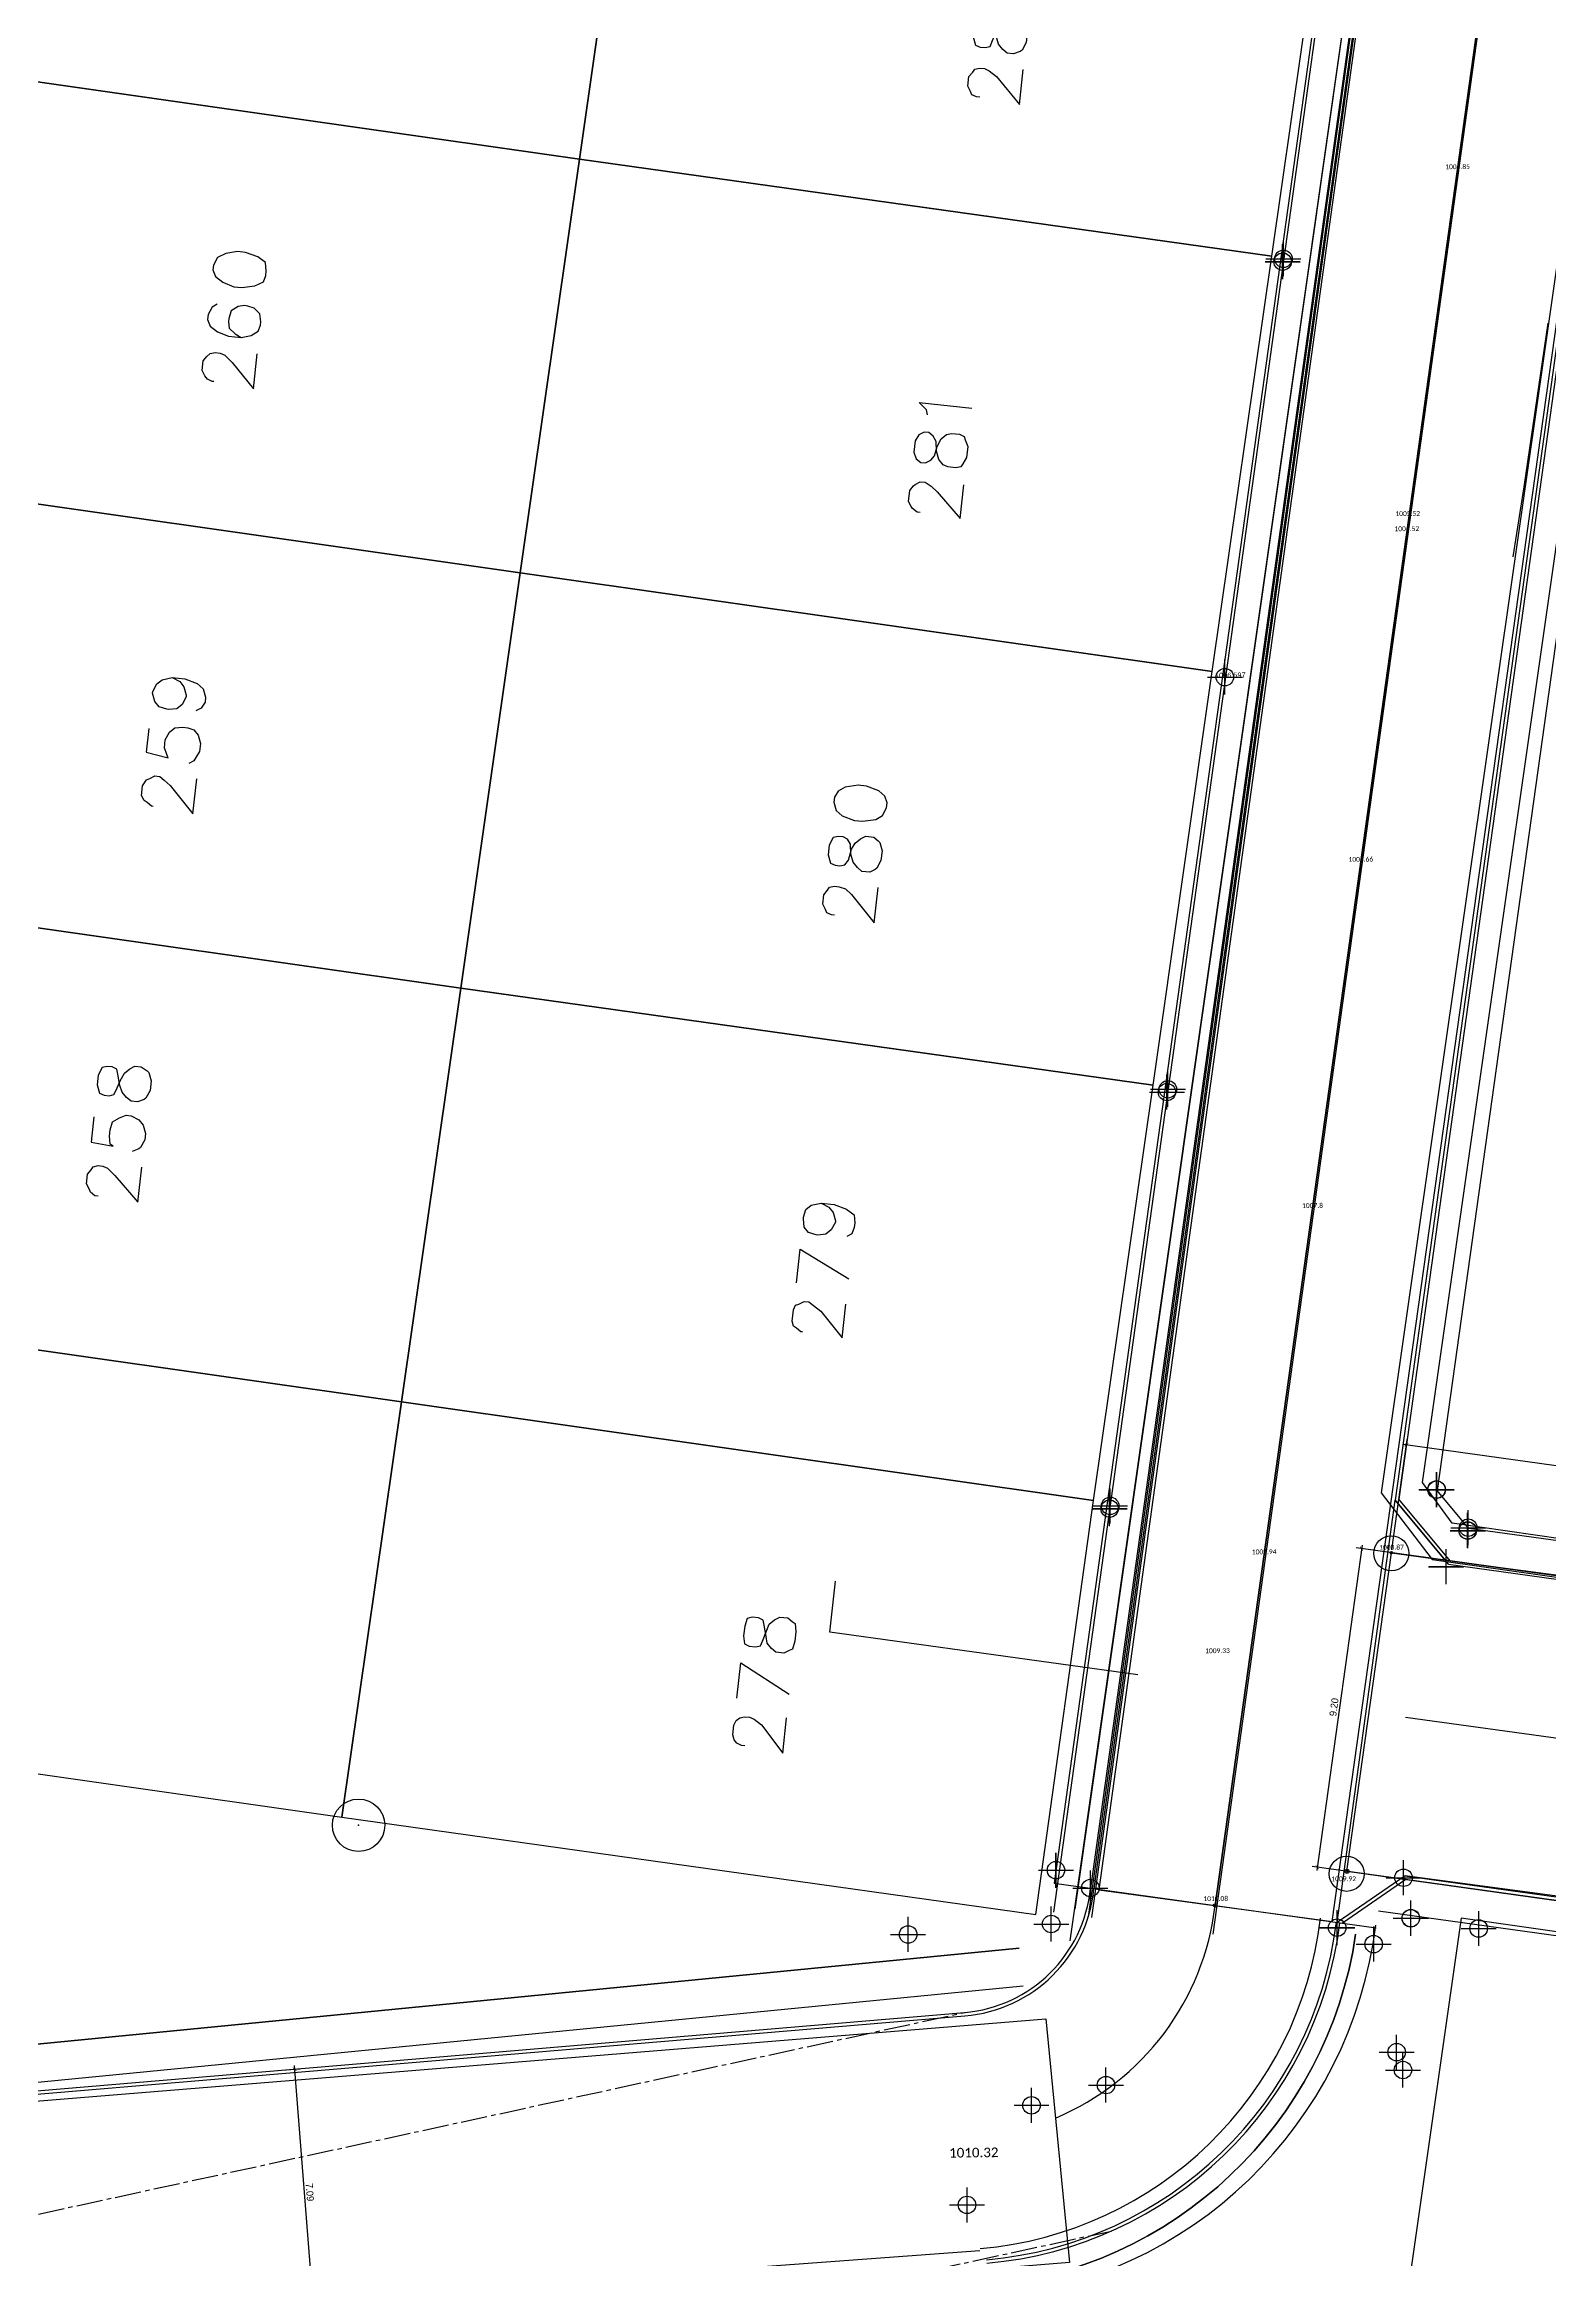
# Model space of a CAD drawing. Header units: metres. Extents: x -977055 to 805873, y -1033982 to 242021.
# Drawn here: x 1001.8 to 1044.9, y 853.6 to 916.9 of the extents above; entities that cross this region are included whole.
import ezdxf

# ---------------------------------------------------------------- set-up
doc = ezdxf.new("R2010")
doc.units = ezdxf.units.M
doc.header["$PDMODE"] = 32
doc.header["$PDSIZE"] = 1.5
doc.linetypes.add('CENTER2', pattern=[1.125, 0.75, -0.125, 0.125, -0.125])
for name, color, linetype in [('12-CONDICIONES EXISTENTES', 2, 'Continuous'), ('C-ROAD', 7, 'Continuous'), ('C-ROAD-CNTR-N', 92, 'Continuous'), ('C-ROAD-PROF-TEXT', 11, 'Continuous'), ('C-ROAD-STAN', 11, 'Continuous'), ('LOTE 243', 6, 'Continuous'), ('NIVEL BORDILLO', 6, 'Continuous'), ('V-NODE', 1, 'Continuous')]:
    doc.layers.add(name, color=color, linetype=linetype)
doc.layers.add('PDF2_area escolar', color=7, linetype='Continuous', true_color=0x989898)
doc.layers.add('PDF_Geometry', color=7, linetype='Continuous', true_color=0x797979)
doc.layers.get('PDF2_area escolar').off()
doc.styles.add('CITY2', font='stylu.ttf', dxfattribs={"height": 0.2})
doc.styles.add('MtXpl_Calibri', font='calibri.ttf')
doc.styles.get("Standard").update_dxf_attribs({"font": 'arial.ttf'})
doc.dimstyles.new('COTAS2', dxfattribs={"dimtxt": 0.02, "dimasz": 0.1, "dimexe": 0.15, "dimexo": 0.08, "dimgap": 0.05, "dimtad": 1, "dimzin": 0, "dimdsep": 46, "dimtxsty": 'CITY2', "dimblk": 'ARCHTICK', "dimcen": 1, "dimdle": 0.1, "dimclrd": 1, "dimclre": 1, "dimclrt": 2, "dimadec": 0, "dimazin": 0, "dimtfac": 1, "dimtofl": 0, "dimtmove": 0, "dimatfit": 3, "dimldrblk": 'ARCHTICK', "dimfxl": 0.18, "dimtolj": 1, "dimtzin": 0, "dimarcsym": 0})

# ---------------------------------------------------------------- blocks, each defined once
blk = doc.blocks.new('base')
at = {"layer": 'PDF_Geometry', "lineweight": 25, "extrusion": (-0.000787417, 0.063364, 0.99799), "elevation": 0.026}
for points in [[(-314.355, -197.288), (-299.601, -195.681), (-292.744, -194.188), (-282.663, -192.111), (-274.476, -190.361), (-258.037, -185.154), (-248.029, -180.61), (-240.539, -177.71), (-228.643, -174.042), (-222.733, -172.714), (-217.384, -171.04), (-209.935, -169.248), (-202.16, -164.759), (-196.196, -160.284), (-195.073, -159.817), (-178.095, -157.457), (-154.298, -156.614), (-136.667, -154.611), (-124.436, -153.164), (-118.066, -151.474), (-100.79, -146.646), (-80.955, -140.967), (-73.385, -139.328), (-61.694, -135.822), (-40.504, -131.604), (-37.727, -130.872), (-17.661, -129.441), (1.311, -127.461), (21.092, -124.929), (41.006, -122.83), (47.376, -123.458), (63.592, -123.186), (81.402, -124.312), (85.639, -96.072), (88.705, -66.393), (92.811, -40.781), (97.16, -22.386), (100.596, -1.562), (102.483, 8.32), (109.691, 37.361), (117.528, 76.62), (126.217, 115.638), (131.513, 149.592), (134.682, 173.973), (136.916, 195.591), (139.956, 229.678), (141.558, 250.676), (142.614, 271.37), (143.252, 283.21), (147.066, 312.938), (152.58, 355.631), (153.554, 396.042), (150.869, 418.02), (151.777, 438.639), (150.959, 458.028), (151.777, 438.639), (150.869, 418.02), (153.554, 396.042), (152.58, 355.631), (147.066, 312.938), (143.252, 283.21), (142.614, 271.37), (141.558, 250.676), (139.956, 229.678), (136.916, 195.591), (134.682, 173.973), (131.513, 149.592), (126.217, 115.638), (117.528, 76.62), (109.691, 37.361), (102.483, 8.32), (100.596, -1.562), (97.16, -22.386), (92.811, -40.781), (88.705, -66.393), (85.639, -96.072), (81.402, -124.312), (63.592, -123.186), (47.376, -123.458), (41.006, -122.83), (21.092, -124.929), (1.311, -127.461), (-17.661, -129.441), (-37.727, -130.872), (-40.504, -131.604), (-61.694, -135.822), (-73.385, -139.328), (-80.955, -140.967), (-100.79, -146.646), (-118.066, -151.474), (-124.436, -153.164), (-136.667, -154.611), (-154.298, -156.614), (-178.095, -157.457), (-195.073, -159.817), (-196.196, -160.284), (-202.16, -164.759), (-209.935, -169.248), (-217.384, -171.04), (-222.733, -172.714), (-228.643, -174.042), (-240.539, -177.71), (-248.029, -180.61), (-258.037, -185.154), (-274.476, -190.361), (-282.663, -192.111), (-292.744, -194.188), (-299.601, -195.681), (-314.355, -197.288), (-312.178, -178.446), (-309.146, -157.898), (-306.876, -132.899), (-305.823, -118.002), (-298.643, -78.802), (-291.055, -45.077), (-282.252, -15.116), (-275.645, 10.473), (-270.319, 33.898), (-263.825, 63.164), (-258.15, 86.408), (-284.424, 123.888)], [(-146.68, 154.869), (-157.559, 84.583), (-156.209, 82.704), (-117.746, 76.726), (-115.862, 78.122), (-117.746, 76.726)], [(-146.524, 155.778), (-157.559, 84.583), (-157.277, 86.543), (-157.911, 86.666), (-158.199, 84.66), (-157.559, 84.583)], [(-144.592, 102.914), (-144.501, 102.903), (-144.369, 102.841), (-144.335, 102.744), (-144.26, 102.596), (-144.293, 102.321), (-144.401, 102.195), (-144.458, 102.109), (-144.6, 102.08), (-144.737, 102.097), (-144.869, 102.159), (-145.081, 102.323), (-145.724, 103.143), (-145.845, 102.137)], [(-253.279, 117.214), (-163.472, 103.241), (-161.537, 104.677), (-155.57, 143.049), (-157.006, 144.984), (-245.635, 158.722)], [(-162.327, 144.698), (-157.595, 143.942), (-156.762, 142.775), (-162.579, 105.266), (-163.746, 104.433), (-168.437, 105.137)], [(-122.718, 108.579), (-122.57, 108.654), (-122.451, 108.871), (-122.435, 109.008), (-122.504, 109.202), (-122.716, 109.367), (-123.025, 109.497), (-123.391, 109.541), (-123.676, 109.483), (-123.875, 109.367), (-123.943, 109.19), (-123.954, 109.099), (-123.936, 108.865), (-123.77, 108.706), (-123.592, 108.638), (-123.501, 108.627), (-123.313, 108.65), (-123.113, 108.766), (-123.04, 108.989), (-123.029, 109.08), (-123.053, 109.268), (-123.219, 109.427), (-123.391, 109.541)], [(-160.76, 109.591), (-160.01, 114.277), (-159.676, 116.277)], [(-122.591, 110.789), (-122.546, 110.784), (-122.414, 110.722), (-122.334, 110.619), (-122.259, 110.471), (-122.292, 110.197), (-122.4, 110.071), (-122.502, 109.99), (-122.645, 109.961), (-122.782, 109.978), (-122.913, 110.04), (-123.12, 110.25), (-123.723, 111.018), (-123.844, 110.013)], [(-142.988, 111.995), (-142.959, 111.852), (-142.753, 111.642), (-144.261, 111.823)], [(-142.744, 114.794), (-142.652, 114.783), (-142.526, 114.675), (-142.486, 114.624), (-142.411, 114.476), (-142.45, 114.156), (-142.558, 114.03), (-142.609, 113.989), (-142.757, 113.914), (-142.894, 113.931), (-143.066, 114.044), (-143.232, 114.204), (-143.881, 114.977), (-143.997, 114.017)], [(-121.293, 119.258), (-121.51, 119.377), (-121.631, 119.53), (-121.695, 119.77), (-121.689, 119.816), (-121.57, 120.033), (-121.417, 120.154), (-121.183, 120.172), (-121.137, 120.167), (-120.914, 120.093), (-120.793, 119.94), (-120.729, 119.7), (-120.735, 119.654), (-120.854, 119.437), (-121.007, 119.316), (-121.293, 119.258), (-121.658, 119.302), (-122.013, 119.437), (-122.179, 119.597), (-122.243, 119.836), (-122.227, 119.973), (-122.113, 120.145), (-121.965, 120.22)], [(-120.608, 120.706), (-120.526, 121.391), (-121.155, 121.56), (-121.12, 121.463), (-121.05, 121.269), (-121.078, 121.04), (-121.197, 120.823), (-121.351, 120.702), (-121.585, 120.684), (-121.722, 120.701), (-121.899, 120.768), (-122.02, 120.922), (-122.084, 121.162), (-122.056, 121.39), (-121.943, 121.562), (-121.886, 121.648), (-121.738, 121.723)], [(-120.71, 122.944), (-120.664, 122.938), (-120.538, 122.83), (-120.452, 122.774), (-120.377, 122.625), (-120.41, 122.351), (-120.523, 122.179), (-120.62, 122.145), (-120.768, 122.07), (-120.906, 122.086), (-121.032, 122.194), (-121.198, 122.353), (-121.841, 123.173), (-121.962, 122.167)], [(-140.151, 126.306), (-140.06, 126.295), (-139.928, 126.233), (-139.893, 126.136), (-139.819, 125.988), (-139.852, 125.714), (-139.96, 125.587), (-140.016, 125.502), (-140.159, 125.472), (-140.296, 125.489), (-140.473, 125.557), (-140.64, 125.716), (-141.283, 126.535), (-141.404, 125.53)], [(-118.899, 131.814), (-118.811, 132.546), (-119.445, 132.668), (-119.359, 132.612), (-119.341, 132.378), (-119.363, 132.195), (-119.436, 131.972), (-119.636, 131.857), (-119.83, 131.787), (-119.967, 131.804), (-120.184, 131.923), (-120.305, 132.076), (-120.369, 132.316), (-120.347, 132.499), (-120.228, 132.716), (-120.177, 132.756), (-119.983, 132.826)], [(-118.995, 134.098), (-118.903, 134.087), (-118.777, 133.979), (-118.743, 133.882), (-118.668, 133.734), (-118.701, 133.46), (-118.809, 133.334), (-118.865, 133.248), (-119.008, 133.218), (-119.145, 133.235), (-119.277, 133.297), (-119.483, 133.508), (-120.132, 134.281), (-120.253, 133.276)], [(-139.668, 134.548), (-139.886, 134.667), (-140.006, 134.821), (-140.07, 135.061), (-140.065, 135.106), (-139.946, 135.324), (-139.792, 135.444), (-139.558, 135.463), (-139.512, 135.457), (-139.289, 135.384), (-139.169, 135.23), (-139.151, 134.996), (-139.156, 134.95), (-139.229, 134.727), (-139.383, 134.607), (-139.668, 134.548), (-140.034, 134.592), (-140.389, 134.728), (-140.601, 134.893), (-140.619, 135.127), (-140.602, 135.264), (-140.535, 135.441), (-140.386, 135.516)], [(-138.93, 136.824), (-139.046, 135.865), (-140.426, 136.726)], [(-139.085, 138.234), (-139.039, 138.229), (-138.913, 138.121), (-138.827, 138.064), (-138.798, 137.921), (-138.837, 137.601), (-138.899, 137.47), (-138.996, 137.435), (-139.144, 137.36), (-139.281, 137.377), (-139.407, 137.485), (-139.619, 137.649), (-140.222, 138.418), (-140.338, 137.458)], [(-148.552, 148.185), (-139.763, 146.848), (-139.939, 145.385)], [(-137.082, 148.704), (-137.203, 147.699), (-138.577, 148.606)], [(-137.288, 150.074), (-137.196, 150.063), (-137.065, 150.001), (-136.984, 149.898), (-136.955, 149.756), (-136.988, 149.481), (-137.05, 149.35), (-137.153, 149.269), (-137.295, 149.24), (-137.433, 149.257), (-137.564, 149.319), (-137.776, 149.484), (-138.374, 150.298), (-138.495, 149.292)], [(-106.886, 160.323), (-145.165, 157.051)], [(-143.834, 164.635), (-62.455, 169.623)]]:
    blk.add_lwpolyline(points, dxfattribs=at)
for points in [[(-133.128, 104.547), (-134.976, 92.667), (-115.222, 89.591), (-113.373, 101.471)], [(-152.888, 107.577), (-154.731, 95.742), (-134.976, 92.667), (-133.128, 104.547)], [(-144.431, 101.179), (-144.494, 101.418), (-144.626, 101.48), (-144.763, 101.497), (-144.906, 101.468), (-144.974, 101.29), (-145.098, 101.027), (-145.211, 100.855), (-145.371, 100.689), (-145.513, 100.66), (-145.696, 100.682), (-145.873, 100.75), (-145.908, 100.847), (-145.972, 101.086), (-145.939, 101.36), (-145.82, 101.578), (-145.769, 101.618), (-145.575, 101.687), (-145.392, 101.665), (-145.266, 101.557), (-145.145, 101.404), (-145.081, 101.164), (-145.023, 100.879), (-144.994, 100.736), (-144.868, 100.628), (-144.731, 100.612), (-144.583, 100.687), (-144.464, 100.904)], [(-131.284, 116.381), (-133.128, 104.547), (-113.373, 101.471), (-111.53, 113.305)], [(-151.039, 119.457), (-152.888, 107.577), (-133.128, 104.547), (-131.284, 116.381)], [(-122.606, 107.591), (-122.675, 107.785), (-122.887, 107.95), (-123.196, 108.08), (-123.424, 108.107), (-123.801, 108.06), (-124.046, 107.951), (-124.114, 107.773), (-124.13, 107.636), (-124.112, 107.402), (-123.9, 107.237), (-123.546, 107.102), (-123.317, 107.074), (-122.986, 107.127), (-122.741, 107.237), (-122.622, 107.454)], [(-142.582, 113.059), (-142.651, 113.253), (-142.777, 113.36), (-142.915, 113.377), (-143.063, 113.302), (-143.171, 113.176), (-143.249, 112.907), (-143.368, 112.69), (-143.522, 112.569), (-143.665, 112.54), (-143.893, 112.567), (-144.025, 112.63), (-144.059, 112.727), (-144.129, 112.92), (-144.09, 113.24), (-143.977, 113.412), (-143.92, 113.498), (-143.777, 113.527), (-143.549, 113.5), (-143.417, 113.438), (-143.297, 113.284), (-143.233, 113.044), (-143.22, 112.765), (-143.145, 112.616), (-143.019, 112.509), (-142.882, 112.492), (-142.734, 112.567), (-142.62, 112.739)], [(-129.436, 128.261), (-131.284, 116.381), (-111.53, 113.305), (-109.681, 125.186)], [(-149.196, 131.291), (-151.039, 119.457), (-131.284, 116.381), (-129.436, 128.261)], [(-140.171, 123.063), (-140.235, 123.302), (-140.401, 123.461), (-140.756, 123.597), (-140.984, 123.624), (-141.361, 123.577), (-141.56, 123.462), (-141.679, 123.244), (-141.696, 123.107), (-141.627, 122.913), (-141.46, 122.754), (-141.106, 122.619), (-140.877, 122.591), (-140.5, 122.639), (-140.301, 122.754), (-140.188, 122.925)], [(-139.989, 124.571), (-140.053, 124.81), (-140.185, 124.873), (-140.322, 124.889), (-140.465, 124.86), (-140.572, 124.734), (-140.657, 124.419), (-140.77, 124.248), (-140.924, 124.127), (-141.072, 124.052), (-141.301, 124.08), (-141.427, 124.188), (-141.467, 124.239), (-141.531, 124.478), (-141.498, 124.753), (-141.379, 124.97), (-141.327, 125.01), (-141.179, 125.085), (-140.951, 125.058), (-140.825, 124.95), (-140.704, 124.796), (-140.64, 124.557), (-140.628, 124.277), (-140.553, 124.129), (-140.421, 124.066), (-140.284, 124.05), (-140.141, 124.079), (-140.022, 124.297)], [(-127.593, 140.096), (-129.436, 128.261), (-109.681, 125.186), (-107.838, 137.02)], [(-147.347, 143.171), (-149.196, 131.291), (-129.436, 128.261), (-127.593, 140.096)], [(-119.009, 130.9), (-119.073, 131.14), (-119.205, 131.202), (-119.342, 131.218), (-119.484, 131.189), (-119.547, 131.058), (-119.671, 130.794), (-119.79, 130.577), (-119.944, 130.456), (-120.092, 130.381), (-120.275, 130.403), (-120.446, 130.517), (-120.487, 130.568), (-120.55, 130.808), (-120.517, 131.082), (-120.398, 131.299), (-120.347, 131.34), (-120.153, 131.409), (-119.971, 131.387), (-119.844, 131.279), (-119.724, 131.125), (-119.654, 130.931), (-119.602, 130.601), (-119.572, 130.458), (-119.441, 130.396), (-119.304, 130.379), (-119.161, 130.408), (-119.042, 130.626)], [(-125.744, 151.976), (-127.593, 140.096), (-107.838, 137.02), (-105.99, 148.9)], [(-145.55, 155.011), (-147.347, 143.171), (-127.593, 140.096), (-125.744, 151.976)], [(-137.296, 146.922), (-137.315, 147.156), (-137.446, 147.218), (-137.629, 147.24), (-137.772, 147.211), (-137.834, 147.079), (-137.964, 146.77), (-138.032, 146.593), (-138.185, 146.473), (-138.333, 146.398), (-138.562, 146.425), (-138.688, 146.533), (-138.774, 146.59), (-138.792, 146.824), (-138.759, 147.098), (-138.686, 147.321), (-138.589, 147.356), (-138.441, 147.431), (-138.212, 147.403), (-138.086, 147.295), (-137.966, 147.142), (-137.942, 146.953), (-137.889, 146.622), (-137.86, 146.48), (-137.728, 146.417), (-137.545, 146.395), (-137.403, 146.425), (-137.33, 146.648)], [(-154.633, 175.071), (-166.467, 176.914), (-169.548, 157.114), (-157.714, 155.271)], [(-145.063, 155.972), (-106.784, 159.244)]]:
    blk.add_lwpolyline(points, close=True, dxfattribs=at)
blk.add_lwpolyline([(-143.883, 165.663, 0.347538), (-154.688, 155.69, -0.347538)], format="xyb", close=True, dxfattribs=at)
blk = doc.blocks.new('*U3903')
at = {"color": 0, "linetype": 'ByBlock', "lineweight": -2, "transparency": 16777216}
for p, q in [((-1, 0), (1, 0)), ((0, -1), (0, 1))]:
    blk.add_line(p, q, dxfattribs=at)
blk = doc.blocks.new('*U3933', base_point=(1042.545, 874.442, 1009.504))
at = {"layer": 'V-NODE', "color": 5, "lineweight": -2, "xscale": 0.5, "yscale": 0.5, "zscale": 0.5}
blk.add_blockref('*U3903', (1042.545, 874.442, 1009.504), dxfattribs=at)
blk = doc.blocks.new('*U3936', base_point=(1041.927, 873.407, 1009.596))
at = {"layer": 'V-NODE', "color": 5, "lineweight": -2, "xscale": 0.5, "yscale": 0.5, "zscale": 0.5}
blk.add_blockref('*U3903', (1041.927, 873.407, 1009.596), dxfattribs=at)
blk = doc.blocks.new('*U3939', base_point=(1041.66, 875.609, 1009.384))
at = {"layer": 'V-NODE', "color": 5, "lineweight": -2, "xscale": 0.5, "yscale": 0.5, "zscale": 0.5}
blk.add_blockref('*U3903', (1041.66, 875.609, 1009.384), dxfattribs=at)
blk = doc.blocks.new('*U3942', base_point=(1030.638, 863.185, 1011.203))
at = {"layer": 'V-NODE', "color": 5, "lineweight": -2, "xscale": 0.5, "yscale": 0.5, "zscale": 0.5}
blk.add_blockref('*U3903', (1030.638, 863.185, 1011.203), dxfattribs=at)
blk = doc.blocks.new('*U3945', base_point=(1030.773, 864.724, 1010.566))
at = {"layer": 'V-NODE', "color": 5, "lineweight": -2, "xscale": 0.5, "yscale": 0.5, "zscale": 0.5}
blk.add_blockref('*U3903', (1030.773, 864.724, 1010.566), dxfattribs=at)
blk = doc.blocks.new('*U3948', base_point=(1032.307, 875.066, 1009.573))
at = {"layer": 'V-NODE', "color": 5, "lineweight": -2, "xscale": 0.5, "yscale": 0.5, "zscale": 0.5}
blk.add_blockref('*U3903', (1032.307, 875.066, 1009.573), dxfattribs=at)
blk = doc.blocks.new('*U3951', base_point=(1033.946, 886.98, 1007.905))
at = {"layer": 'V-NODE', "color": 5, "lineweight": -2, "xscale": 0.5, "yscale": 0.5, "zscale": 0.5}
blk.add_blockref('*U3903', (1033.946, 886.98, 1007.905), dxfattribs=at)
blk = doc.blocks.new('*U3954', base_point=(1035.604, 898.848, 1006.598))
at = {"layer": 'V-NODE', "color": 5, "lineweight": -2, "xscale": 0.5, "yscale": 0.5, "zscale": 0.5}
blk.add_blockref('*U3903', (1035.604, 898.848, 1006.598), dxfattribs=at)
blk = doc.blocks.new('*U3957', base_point=(1037.256, 910.732, 1005.7))
at = {"layer": 'V-NODE', "color": 5, "lineweight": -2, "xscale": 0.5, "yscale": 0.5, "zscale": 0.5}
blk.add_blockref('*U3903', (1037.256, 910.732, 1005.7), dxfattribs=at)
blk = doc.blocks.new('*U4023', base_point=(1041.653, 875.613, 1009.386))
at = {"layer": 'V-NODE', "color": 5, "lineweight": -2, "xscale": 0.5, "yscale": 0.5, "zscale": 0.5}
blk.add_blockref('*U3903', (1041.653, 875.613, 1009.386), dxfattribs=at)
blk = doc.blocks.new('*U4026', base_point=(1042.548, 874.437, 1009.505))
at = {"layer": 'V-NODE', "color": 5, "lineweight": -2, "xscale": 0.5, "yscale": 0.5, "zscale": 0.5}
blk.add_blockref('*U3903', (1042.548, 874.437, 1009.505), dxfattribs=at)
blk = doc.blocks.new('*U4029', base_point=(1041.932, 873.409, 1009.592))
at = {"layer": 'V-NODE', "color": 5, "lineweight": -2, "xscale": 0.5, "yscale": 0.5, "zscale": 0.5}
blk.add_blockref('*U3903', (1041.932, 873.409, 1009.592), dxfattribs=at)
blk = doc.blocks.new('*U4032', base_point=(1038.815, 863.082, 1010.623))
at = {"layer": 'V-NODE', "color": 5, "lineweight": -2, "xscale": 0.5, "yscale": 0.5, "zscale": 0.5}
blk.add_blockref('*U3903', (1038.815, 863.082, 1010.623), dxfattribs=at)
blk = doc.blocks.new('*U4646')
at = {"color": 0, "linetype": 'ByBlock', "lineweight": -2, "transparency": 16777216}
for p, q in [((-1, 0), (1, 0)), ((0, -1), (0, 1))]:
    blk.add_line(p, q, dxfattribs=at)
blk.add_circle((0, 0), 0.5, dxfattribs=at)
blk = doc.blocks.new('*U4649', base_point=(1037.278, 910.812, 1005.727))
at = {"layer": 'V-NODE', "color": 2, "lineweight": -2, "xscale": 0.5, "yscale": 0.5, "zscale": 0.5}
blk.add_blockref('*U4646', (1037.278, 910.812, 1005.727), dxfattribs=at)
blk = doc.blocks.new('*U4652', base_point=(1033.973, 887.06, 1007.934))
at = {"layer": 'V-NODE', "color": 2, "lineweight": -2, "xscale": 0.5, "yscale": 0.5, "zscale": 0.5}
blk.add_blockref('*U4646', (1033.973, 887.06, 1007.934), dxfattribs=at)
blk = doc.blocks.new('*U4655', base_point=(1032.322, 875.144, 1009.601))
at = {"layer": 'V-NODE', "color": 2, "lineweight": -2, "xscale": 0.5, "yscale": 0.5, "zscale": 0.5}
blk.add_blockref('*U4646', (1032.322, 875.144, 1009.601), dxfattribs=at)
blk = doc.blocks.new('*U4741')
at = {"color": 0, "linetype": 'ByBlock', "lineweight": -2, "transparency": 16777216}
for p, q in [((-1, 0), (1, 0)), ((0, -1), (0, 1))]:
    blk.add_line(p, q, dxfattribs=at)
blk.add_circle((0, 0), 0.5, dxfattribs=at)
blk = doc.blocks.new('*U5049', base_point=(1042.861, 863.057, 1010.509))
at = {"layer": 'V-NODE', "color": 2, "lineweight": -2, "xscale": 0.5, "yscale": 0.5, "zscale": 0.5}
blk.add_blockref('*U4741', (1042.861, 863.057, 1010.509), dxfattribs=at)
blk = doc.blocks.new('*U5050', base_point=(1030.638, 863.185, 1011.203))
at = {"layer": 'V-NODE', "color": 2, "lineweight": -2, "xscale": 0.5, "yscale": 0.5, "zscale": 0.5}
blk.add_blockref('*U4741', (1030.638, 863.185, 1011.203), dxfattribs=at)
blk = doc.blocks.new('*U5051', base_point=(1039.859, 862.61, 1010.829))
at = {"layer": 'V-NODE', "color": 2, "lineweight": -2, "xscale": 0.5, "yscale": 0.5, "zscale": 0.5}
blk.add_blockref('*U4741', (1039.859, 862.61, 1010.829), dxfattribs=at)
blk = doc.blocks.new('*U4738')
at = {"color": 0, "linetype": 'ByBlock', "lineweight": -2, "transparency": 16777216}
for p, q in [((-1, 0), (1, 0)), ((0, -1), (0, 1))]:
    blk.add_line(p, q, dxfattribs=at)
blk = doc.blocks.new('*U5052')
at = {"layer": 'C-ROAD-CNTR-N', "color": 92, "linetype": 'Continuous', "lineweight": -3}
blk.add_line((1035.324, 863.717), (1074.019, 1140.909), dxfattribs=at)
at = {"layer": 'C-ROAD-STAN', "color": 11, "linetype": 'Continuous', "lineweight": -3}
blk.add_circle((1035.324, 863.717), 0.05, dxfattribs=at)
blk = doc.blocks.new('*U5055', base_point=(1026.547, 862.886, 1011.771))
at = {"layer": 'V-NODE', "color": 2, "lineweight": -2, "xscale": 0.5, "yscale": 0.5, "zscale": 0.5}
blk.add_blockref('*U4741', (1026.547, 862.886, 1011.771), dxfattribs=at)
blk = doc.blocks.new('*U5058', base_point=(1028.23, 855.151, 1013.543))
at = {"layer": 'V-NODE', "color": 2, "lineweight": -2, "xscale": 0.5, "yscale": 0.5, "zscale": 0.5}
blk.add_blockref('*U4741', (1028.23, 855.151, 1013.543), dxfattribs=at)
blk = doc.blocks.new('*U5064', base_point=(1032.204, 858.578, 1012.141))
at = {"layer": 'V-NODE', "color": 2, "lineweight": -2, "xscale": 0.5, "yscale": 0.5, "zscale": 0.5}
blk.add_blockref('*U4741', (1032.204, 858.578, 1012.141), dxfattribs=at)
blk = doc.blocks.new('*U5067', base_point=(1040.515, 859.519, 1011.966))
at = {"layer": 'V-NODE', "color": 2, "lineweight": -2, "xscale": 0.5, "yscale": 0.5, "zscale": 0.5}
blk.add_blockref('*U4741', (1040.515, 859.519, 1011.966), dxfattribs=at)
blk = doc.blocks.new('*U5070', base_point=(1030.074, 858, 1012.76))
at = {"layer": 'V-NODE', "color": 2, "lineweight": -2, "xscale": 0.5, "yscale": 0.5, "zscale": 0.5}
blk.add_blockref('*U4741', (1030.074, 858, 1012.76), dxfattribs=at)
blk = doc.blocks.new('*U5079', base_point=(1040.695, 859.008, 1012.307))
at = {"layer": 'V-NODE', "color": 2, "lineweight": -2, "xscale": 0.5, "yscale": 0.5, "zscale": 0.5}
blk.add_blockref('*U4741', (1040.695, 859.008, 1012.307), dxfattribs=at)
blk = doc.blocks.new('_ArchTick')
at = {"color": 0, "linetype": 'ByBlock', "const_width": 0.15}
blk.add_lwpolyline([(-0.5, -0.5), (0.5, 0.5)], dxfattribs=at)
blk = doc.blocks.new('*D5084')
at = {"color": 1, "linetype": 'Continuous', "lineweight": -2, "transparency": 16777216}
for p, q in [((1040.378, 873.884), (1040.817, 877.043)), ((1131.498, 861.21), (1131.937, 864.368))]:
    blk.add_line(p, q, dxfattribs=at)
at = {"color": 1, "lineweight": -2, "transparency": 16777216}
blk.add_line((1040.697, 876.908), (1132.015, 864.206), dxfattribs=at)
at = {"layer": 'Defpoints', "color": 0, "transparency": 16777216}
for p in [(1040.367, 873.805, 1010.499), (1131.916, 864.22), (1131.487, 861.131, 1010.499)]:
    blk.add_point(p, dxfattribs=at)
at = {"color": 1, "lineweight": -2, "transparency": 16777216, "xscale": 0.1, "yscale": 0.1, "zscale": 0.1}
for p, rotation in [((1040.796, 876.894), 172.0812092704999), ((1131.916, 864.22), 352.0812092704999)]:
    blk.add_blockref('_ArchTick', p, dxfattribs=dict(at, rotation=rotation))
at = {"color": 2, "transparency": 16777216, "insert": (1086.377, 870.709), "char_height": 0.2, "attachment_point": 5, "rotation": 352.08121, "style": 'CITY2'}
blk.add_mtext('\\A1;92.00', dxfattribs=at)
blk = doc.blocks.new('*D5327')
at = {"color": 1, "linetype": 'Continuous', "lineweight": -2, "transparency": 16777216}
for p, q in [((1008.625, 859.006), (1009.151, 859.047)), ((1009.181, 851.941), (1009.707, 851.982))]:
    blk.add_line(p, q, dxfattribs=at)
at = {"color": 1, "lineweight": -2, "transparency": 16777216}
blk.add_line((1008.993, 859.135), (1009.565, 851.871), dxfattribs=at)
at = {"layer": 'Defpoints', "color": 0, "transparency": 16777216}
for p in [(1008.545, 858.999, 2012.755), (1009.101, 851.934, 2012.755), (1009.557, 851.97)]:
    blk.add_point(p, dxfattribs=at)
at = {"color": 1, "lineweight": -2, "transparency": 16777216, "xscale": 0.1, "yscale": 0.1, "zscale": 0.1}
for p, rotation in [((1009.001, 859.035), 94.50081064790977), ((1009.557, 851.97), 274.5008106479098)]:
    blk.add_blockref('_ArchTick', p, dxfattribs=dict(at, rotation=rotation))
at = {"color": 2, "transparency": 16777216, "insert": (1009.437, 855.515), "char_height": 0.2, "attachment_point": 5, "rotation": 274.50081, "style": 'CITY2'}
blk.add_mtext('\\A1;7.09', dxfattribs=at)
blk = doc.blocks.new('*D5460')
at = {"color": 1, "lineweight": -2, "transparency": 16777216}
blk.add_line((1039.525, 874.023), (1038.229, 864.713), dxfattribs=at)
at = {"color": 1, "linetype": 'Continuous', "lineweight": -2, "transparency": 16777216}
for p, q in [((1065.111, 870.363), (1039.362, 873.945)), ((1063.844, 861.251), (1038.095, 864.832))]:
    blk.add_line(p, q, dxfattribs=at)
at = {"layer": 'Defpoints', "color": 0, "transparency": 16777216}
for p in [(1065.19, 870.352, 1010.499), (1038.243, 864.812), (1063.923, 861.24, 1010.499)]:
    blk.add_point(p, dxfattribs=at)
at = {"color": 1, "lineweight": -2, "transparency": 16777216, "xscale": 0.1, "yscale": 0.1, "zscale": 0.1}
for p, rotation in [((1039.511, 873.924), 82.08120927050061), ((1038.243, 864.812), 262.0812092705006)]:
    blk.add_blockref('_ArchTick', p, dxfattribs=dict(at, rotation=rotation))
at = {"color": 2, "transparency": 16777216, "insert": (1038.724, 869.389), "char_height": 0.2, "attachment_point": 5, "rotation": 82.08121, "style": 'CITY2'}
blk.add_mtext('\\A1;9.20', dxfattribs=at)

msp = doc.modelspace()

# ---------------------------------------------------------------- linework, layer by layer
at = {"color": 1}
for points, elevation in [([(1038.67482, 863.26086), (1077.5849, 1140.41347), (1070.38537, 1141.41482), (1032.00229, 864.16055), (1038.67482, 863.26086)], 2006.05387), ([(1052.21382, 1018.02826), (1030.70458, 863.52595)], 999.808), ([(1053.20427, 1017.89037), (1031.69503, 863.38806)], 999.808), ([(1053.30331, 1017.87658), (1031.79407, 863.37428)], 999.808), ([(1056.76988, 1017.39398), (1035.26064, 862.89167)], 999.808), ([(1039.09473, 864.69339), (1040.3667, 873.80504)], 1010.499)]:
    msp.add_lwpolyline(points, dxfattribs=dict(at, elevation=elevation))
for points in [[(1041.89987, 873.59442), (1131.68562, 861.69236), (1128.54181, 852.82376), (1040.75725, 864.5631), (1038.815, 863.23194), (1040.47565, 875.3088), (1041.89987, 873.59442)], [(936.67232, 852.82683), (1030.48033, 860.47745), (1031.16425, 853.50829), (937.26192, 845.84793), (936.67263, 852.82308)]]:
    msp.add_lwpolyline(points, dxfattribs=at)
for centre in [(1040.3646, 873.78806, -0.994), (1039.08489, 864.621, 1009.505)]:
    msp.add_circle(centre, 0.50164)
at = {"layer": '12-CONDICIONES EXISTENTES', "color": 1}
msp.add_line((1030.71789, 864.35785), (1039.92922, 863.07669), dxfattribs=at)
at = {"layer": '12-CONDICIONES EXISTENTES', "color": 1, "elevation": 996.877}
msp.add_lwpolyline([(1030.71989, 864.35585), (1039.93122, 863.07469)], dxfattribs=at)
at = {"layer": '12-CONDICIONES EXISTENTES', "color": 1}
msp.add_point((1010.832, 866.009), dxfattribs=at)
at = {"layer": 'C-ROAD-CNTR-N', "color": 92, "linetype": 'Continuous', "lineweight": -3}
for p, q in [((1074.99809, 1147.92141), (1035.32355, 863.71727)), ((1052.03266, 1017.04386), (1030.71789, 864.35785)), ((1052.98262, 1016.25428), (1031.75788, 864.21321)), ((1053.088, 1016.28591), (1031.85692, 864.19938)), ((1045.85402, 913.83613), (1040.47565, 875.3088)), ((1045.94733, 913.78127), (1040.5808, 875.33872)), ((1046.97985, 913.58313), (1041.67549, 875.58593)), ((1040.37166, 873.84053), (1040.36191, 873.77071)), ((1040.27181, 873.1253), (1040.2718, 873.12523)), ((1039.10262, 864.7499), (1039.08684, 864.63688))]:
    msp.add_line(p, q, dxfattribs=at)
at = {"layer": 'LOTE 243', "elevation": 2012.755}
for points in [[(979.61914, 856.45514), (1028.16593, 860.55656)], [(993.04881, 857.69009), (1028.15704, 860.65617)]]:
    msp.add_lwpolyline(points, dxfattribs=at)
at = {"layer": 'LOTE 243', "color": 2, "linetype": 'CENTER2', "elevation": 2012.755}
for points in [[(1001.67709, 854.88835), (1028.17406, 860.65766)], [(1002.01536, 847.79799), (1032.359, 854.40485)]]:
    msp.add_lwpolyline(points, dxfattribs=at)
at = {"layer": 'LOTE 243'}
for centre, radius, start, end in [((1027.82959, 864.59118, -16.454), 3.94861, 274.7569417, 354.4778908), ((1027.82985, 864.59082, 2010.208), 4.04823, 274.7621701, 354.42341), ((1027.82727, 864.59174, -16.454), 7.54934, 292.8536952, 353.3330068), ((1027.82782, 864.59052, -2010.202), 11.04807, 274.9874339, 352.9428498), ((1027.82783, 864.5905, -16.454), 11.14804, 274.9857215, 352.9349789), ((1027.8005, 864.6503, 2010.208), 12.21001, 275.1009848, 352.9411688)]:
    msp.add_arc(centre, radius, start, end, dxfattribs=at)
at = {"layer": 'NIVEL BORDILLO', "color": 2}
for p, q in [((1041.99717, 873.47728, 1009.535), (1040.47565, 875.3088, 1009.535)), ((1042.04933, 873.57099, 1009.535), (1040.5808, 875.33872, 1009.535)), ((1042.57091, 874.50807, 1009.535), (1041.67549, 875.58593, 1009.535)), ((1042.57091, 874.50807, 1010.499), (1131.789, 862.09821, 1010.499)), ((1040.3667, 873.80504, 1010.499), (1041.90234, 873.59144, 1010.499)), ((1041.70309, 873.51819, 1010.499), (1041.70685, 873.51766, 1010.499)), ((1041.927, 873.48704, 1010.499), (1041.932, 873.48635, 1010.499)), ((1041.99717, 873.47728, 1010.499), (1131.45239, 861.03444, 1010.499)), ((1042.04933, 873.57099, 1010.499), (1131.59826, 861.11511, 1010.499)), ((1042.05556, 873.407, 1009.535), (1042.0539, 873.409, 1009.535)), ((1040.7707, 869.10456, 1010.499), (1129.91752, 856.70461, 1010.499)), ((1040.75725, 864.5631, 1009.535), (1038.815, 863.23099, 1009.535)), ((1040.78185, 864.45872, 1009.535), (1038.9628, 863.21111, 1009.535)), ((1039.09473, 864.69339, 1010.499), (1128.34854, 852.27856, 1010.499)), ((1040.47925, 864.60177, 1010.499), (1040.48689, 864.60071, 1010.499)), ((1040.75725, 864.5631, 1010.499), (1128.38265, 852.37478, 1010.499)), ((1031.7579, 864.2132, 1010.08), (1038.96315, 863.21134, 1010.08)), ((1039.99919, 863.55796, 1010.499), (1129.14601, 851.15801, 1010.499))]:
    msp.add_line(p, q, dxfattribs=at)
for centre, radius in [((1040.3667, 873.80504, 1010.499), 0.03466), ((1039.09473, 864.69339, 1010.499), 0.05706)]:
    msp.add_circle(centre, radius, dxfattribs=at)
at = {"layer": 'PDF_Geometry', "lineweight": 25, "extrusion": (-0.000787417, 0.063364, 0.99799)}
msp.add_arc((-1038.32004, -786.11123, 1060.76006), 10.74992, 94.3804182, 172.6795413, dxfattribs=at)

# ---------------------------------------------------------------- block references
at = {"layer": 'C-ROAD', "color": 7, "linetype": 'Continuous', "lineweight": -3}
msp.add_blockref('*U5052', (0, 0), dxfattribs=at)
at = {"layer": 'PDF2_area escolar'}
msp.add_blockref('base', (882.736, 1016.336, 999.038), dxfattribs=at)
at = {"layer": 'V-NODE', "color": 2, "lineweight": -2, "xscale": 0.5, "yscale": 0.5, "zscale": 0.5}
for p in [(1037.256, 910.732, 1005.7), (1035.604, 898.848, 1006.598), (1033.946, 886.98, 1007.905), (1041.653, 875.613, 1009.386), (1041.66, 875.609, 1009.384), (1032.307, 875.066, 1009.573), (1042.545, 874.442, 1009.504), (1042.548, 874.437, 1009.505), (1042.561, 874.52, 1009.535), (1030.773, 864.724, 1010.566), (1040.711, 864.508, 1010.57), (1031.7579, 864.2132, 1010.08), (1040.919, 863.349, 1010.579), (1040.922, 863.353, 1010.575), (1038.815, 863.082, 1010.623)]:
    msp.add_blockref('*U4741', p, dxfattribs=at)
at = {"layer": 'V-NODE'}
for name, p in [('*U3957', (1037.258, 910.73, 1005.703)), ('*U4649', (1037.278, 910.812, 1005.725)), ('*U3954', (1035.606, 898.846, 1006.601)), ('*U3951', (1033.948, 886.978, 1007.908)), ('*U4652', (1033.973, 887.06, 1007.932)), ('*U4023', (1041.655, 875.611, 1009.389)), ('*U3939', (1041.662, 875.607, 1009.387)), ('*U3948', (1032.309, 875.064, 1009.576)), ('*U4655', (1032.322, 875.144, 1009.599)), ('*U3933', (1042.547, 874.44, 1009.507)), ('*U4026', (1042.55, 874.435, 1009.508)), ('*U3936', (1041.929, 873.405, 1009.599)), ('*U4029', (1041.934, 873.407, 1009.595)), ('*U3945', (1030.775, 864.722, 1010.569)), ('*U3942', (1030.64, 863.183, 1011.206)), ('*U4032', (1038.817, 863.08, 1010.626))]:
    msp.add_blockref(name, p, dxfattribs=at)
at = {"layer": 'V-NODE', "color": 2}
for name, p in [('*U5050', (1030.638, 863.185, 1011.203)), ('*U5055', (1026.547, 862.886, 1011.771)), ('*U5051', (1039.859, 862.61, 1010.829)), ('*U5049', (1042.861, 863.057, 1010.509)), ('*U5067', (1040.515, 859.519, 1011.966)), ('*U5079', (1040.695, 859.008, 1012.307)), ('*U5064', (1032.204, 858.578, 1012.141)), ('*U5070', (1030.074, 858, 1012.76)), ('*U5058', (1028.23, 855.151, 1013.543))]:
    msp.add_blockref(name, p, dxfattribs=at)
at = {"layer": 'V-NODE', "color": 5, "lineweight": -2, "xscale": 0.5, "yscale": 0.5, "zscale": 0.5}
msp.add_blockref('*U4738', (1042.861, 863.057, 1010.509), dxfattribs=at)

# ---------------------------------------------------------------- texts
at = {"layer": 'C-ROAD-PROF-TEXT', "style": 'MtXpl_Calibri'}
msp.add_text('1005.52', height=0.1375, rotation=0.5711077, dxfattribs=at).set_placement((1040.4795, 903.45353))
at = {"layer": 'C-ROAD-PROF-TEXT', "color": 2, "style": 'MtXpl_Calibri'}
for s, p in [('1008.87', (1040.01776, 873.88901)), ('1009.33', (1035.0404, 870.92975, 1009.505)), ('1009.92', (1038.64867, 864.40465, 1009.505))]:
    msp.add_text(s, height=0.1375, rotation=0.5711077, dxfattribs=at).set_placement(p)
at = {"layer": 'C-ROAD-PROF-TEXT', "color": 11, "linetype": 'Continuous', "lineweight": -3, "attachment_point": 8, "rotation": 0.5711077}
for s, insert, char_height in [('{\\fCalibri|b0|i0|c0|p34;\\H0.91667x;\\C256;1004.85}', (1042.2578, 913.37574, 1013.334), 0.15), ('{\\fCalibri|b0|i0|c0|p34;\\H0.91667x;\\C256;1005.52}', (1040.80614, 903.02164), 0.15), ('{\\C2;1006.597}', (1035.75901, 898.82474, 3017.06512), 0.15), ('{\\fCalibri|b0|i0|c0|p34;\\H0.91667x;\\C256;1006.66}', (1039.49264, 893.56782, 1013.334), 0.15), ('{\\fCalibri|b0|i0|c0|p34;\\H0.91667x;\\C256;1007.8}', (1038.11034, 883.66382, 1013.334), 0.15), ('{\\fCalibri|b0|i0|c0|p34;\\H0.91667x;\\C256;1008.94}', (1036.72776, 873.75985, 1013.334), 0.15), ('{\\fCalibri|b0|i0|c0|p34;\\H0.91667x;\\C256;1010.08}', (1035.34333, 863.84264, 0.003), 0.15), ('{\\fCalibri|b0|i0|c0|p34;\\H0.91667x;\\C2;1010.32}', (1028.42521, 856.50762, 0.003), 0.3)]:
    msp.add_mtext(s, dxfattribs=dict(at, insert=insert, char_height=char_height))

# ---------------------------------------------------------------- dimensions: what is measured, and where the dimension line sits
at = {"color": 1}
for p1, p2, distance, picture, middle in [((1040.3667, 873.80504, 1010.499), (1131.4865, 861.13066, 1010.499), 3.11877, '*D5084', (1086.37749, 870.70943)), ((1065.19039, 870.35217, 1010.499), (1063.92292, 861.23989, 1010.499), -25.92688, '*D5460', (1038.72445, 869.38918)), ((1008.54475, 858.99925, 2012.755), (1009.10086, 851.93448, 2012.755), 0.45785, '*D5327', (1009.43667, 855.51518))]:
    dim = msp.add_aligned_dim(p1=p1, p2=p2, distance=distance, dimstyle='COTAS2', dxfattribs=at)
    dim.commit()
    dim.dimension.update_dxf_attribs({"geometry": picture, "text_midpoint": middle})

doc.saveas('drawing.dxf')
